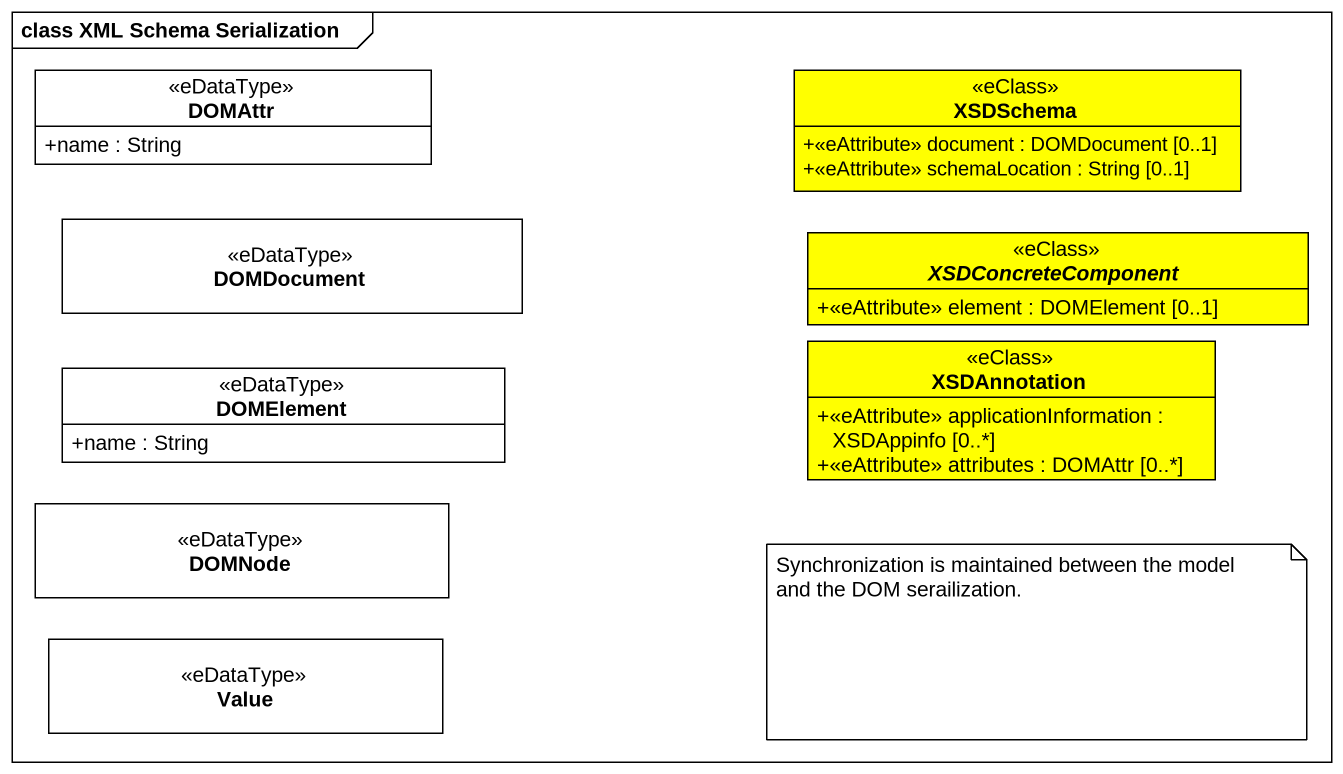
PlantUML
@startuml
mainframe class XML Schema Serialization
hide circle
hide empty members
skinparam classAttributeIconSize 0
class DOMAttr <<eDataType>> {
  +name : String
}
class XSDSchema <<eClass>> #FFFF00 {
  +<<eAttribute>> document : DOMDocument [0..1]
  +<<eAttribute>> schemaLocation : String [0..1]
}
class DOMDocument <<eDataType>>
abstract class XSDConcreteComponent <<eClass>> #FFFF00 {
  +<<eAttribute>> element : DOMElement [0..1]
}
class DOMElement <<eDataType>> {
  +name : String
}
class XSDAnnotation <<eClass>> #FFFF00 {
  +<<eAttribute>> applicationInformation : XSDAppinfo [0..*]
  +<<eAttribute>> attributes : DOMAttr [0..*]
}
class DOMNode <<eDataType>>
class Value <<eDataType>>
note as N1
  Synchronization is maintained between the model and the DOM serailization.
end note
@enduml
